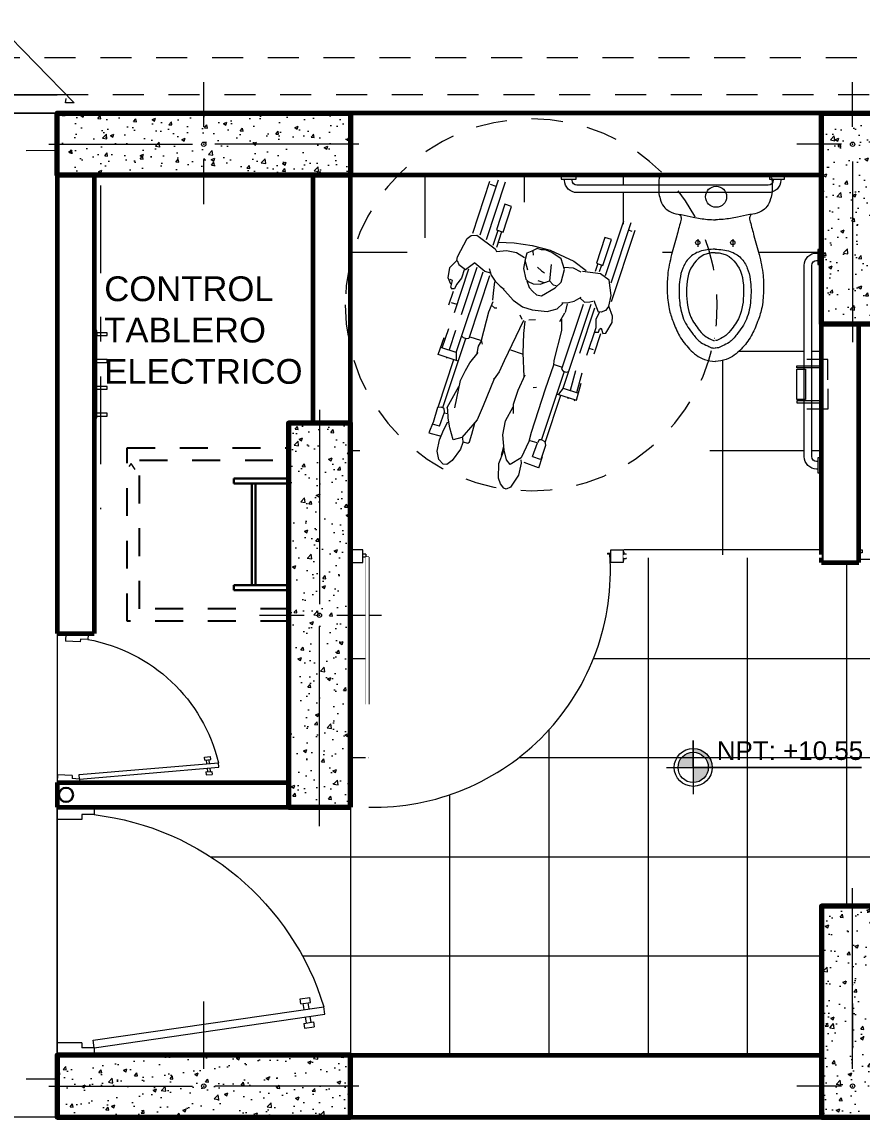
# Model space of a CAD drawing. Header units: metres. Extents: x 27 to 147, y -173 to 8.
# Drawn here: x 120.298 to 123.686, y -44.378 to -39.96 of the extents above; entities that cross this region are included whole.
import ezdxf

# ---------------------------------------------------------------- set-up
doc = ezdxf.new("R2010")
doc.units = ezdxf.units.M
doc.set_wipeout_variables(frame=1)
for name, pattern in [('DASHED2', [0.375, 0.25, -0.125]), ('Dot & Dashed', [0.670277762413025, 0.352777767181396, -0.176388883590699, 0, -0.14111111164093]), ('HIDDEN', [9.524999999999999, 6.35, -3.175]), ('HIDDEN2', [0.1875, 0.125, -0.0625]), ('RAYITAS2', [0.1875, 0.125, -0.0625])]:
    doc.linetypes.add(name, pattern=pattern)
for name, color, linetype, lineweight in [('COLUMNAS 50', 32, 'Continuous', 70), ('Cotas varias El', 253, 'Continuous', 13), ('Equipamiento SR', 23, 'Continuous', 0), ('grafo 0', 7, 'Continuous', 0), ('GRAFO 0 BLANCO', 7, 'Continuous', 0), ('grafo 2', 31, 'Continuous', 20), ('GRAFO 4', 7, 'Continuous', 30), ('I.S.-TUB SAL 2', 140, 'Continuous', 50), ('linea0016', 144, 'HIDDEN2', 9), ('Lineas Referencia', 73, 'Continuous', 13), ('Mobiliario el', 7, 'Continuous', 5), ('Proyeccciones', 1, 'DASHED2', 18), ('proyecciones', 1, 'DASHED2', 5), ('puertas', 7, 'Continuous', 5), ('Puertas El', 21, 'Continuous', 15), ('Sanitarios el', 141, 'Continuous', 15), ('Structural - Bearing_Pen_No__20', 1, 'Continuous', 0), ('Tabiques El', 7, 'Continuous', 15), ('Vanos', 140, 'Continuous', 5)]:
    doc.layers.add(name, color=color, linetype=linetype, lineweight=lineweight)
doc.styles.add('ARIAL', font='arial.ttf')
doc.styles.add('JOS', font='arial.ttf', dxfattribs={"height": 1})
pattern_1 = [(49.99999999999999, (52.73815548415334, 67.41899760011967), (0.1434520313587672, -0.01255042654495647), [0.01499999946030217, -0.1649999940633239]), (355, (52.73815548415334, 67.41899760011967), (-0.02775026572414942, 0.1504384213272495), [0.01199999956824174, -0.1319999952506591]), (100.45144446, (52.75010981992324, 67.4179517313573), (0.1157017651824895, 0.1378879932325356), [0.01274803794132739, -0.1402284173546011]), (46.1842, (52.73815548415334, 67.45899759868047), (0.2134482584544768, -0.03310385496754335), [0.02249999919045321, -0.2474999910949854]), (96.63563549, (52.75594283251337, 67.45623893737974), (0.1869323824090454, 0.1948237131451808), [0.01912206771199074, -0.2103427444318982]), (351.1841639899999, (52.73815548415334, 67.45899759868047), (0.1869323822851544, 0.1948237130442687), [0.01799999935236261, -0.1979999930759887]), (21, (52.75815548343374, 67.44899759904027), (0.1193814061283665, -0.08052377523583387), [0.01499999946030217, -0.1649999940633239]), (326.0000000000001, (52.75815548343374, 67.44899759904027), (0.04866306463342626, 0.1450300037912118), [0.01199999956824174, -0.1319999952506591]), (71.45144474, (52.76810393387584, 67.44228728448172), (0.1680444692997783, 0.06450622824034591), [0.01274803754132744, -0.1402284173546016]), (37.49999999999998, (52.73815548415334, 67.41899760011967), (0.002431970975956167, 0.06657876837076775), [0, -0.1303999953082269, 0, -0.1339999951786994, 0, -0.1324999952326692]), (7.499999999999998, (52.73815548415334, 67.41899760011967), (0.05261390559538895, 0.07888233953829678), [0, -0.07639999725113905, 0, -0.1273999954161665, 0, -0.05049999818301731]), (327.5, (52.69355548575805, 67.41899760011967), (0.106764483393111, -0.004510974184571747), [0, -0.04999999820100724, 0, -0.1559999943871426, 0, -0.20699999255217]), (317.5, (52.67355548647768, 67.41899760011967), (0.1166372296718865, 0.02002099574611099), [0, -0.0649999976613094, 0, -0.103599996272487, 0, -0.1469999947109613])]

# ---------------------------------------------------------------- blocks, each defined once
blk = doc.blocks.new('puerta 1.00')
at = {"layer": 'Puertas El'}
for p, q in [((165.7652644685919, -11.93500104530437), (165.7652644685919, -11.88500104530436)), ((165.9152644685919, -11.91500104530439), (165.8652644685918, -11.91500104530439)), ((165.8652644685918, -11.93500104530437), (165.8652644685918, -11.91500104530439)), ((165.9152644685921, -11.91500104530348), (165.9109364828346, -11.94468721277735)), ((165.915264468592, -11.91500104530439), (165.9152644685919, -11.88500104530436)), ((165.915264468592, -11.91500104530428), (166.8454310494378, -12.05061126570655)), ((165.8652644685918, -11.93500104530437), (165.7652644685919, -11.93500104530437)), ((165.9109364828345, -11.94468721277803), (166.8411030636803, -12.08029743318039)), ((166.7599792018147, -12.01288883553832), (166.762864525653, -11.99309805722248)), ((166.7599792018146, -12.01288883553832), (166.7995607584463, -12.018659483215)), ((166.762864525653, -11.99309805722248), (166.8024460822848, -11.99886870489911)), ((166.7662679361746, -12.03906997035233), (166.7698745909726, -12.01433149745753)), ((166.7995607584463, -12.018659483215), (166.8024460822848, -11.99886870489911)), ((166.7896653692884, -12.01721682129585), (166.7860587144906, -12.04195529419064)), ((166.845431049438, -12.05061126570569), (166.8411030636804, -12.08029743317956)), ((166.8454310494382, -12.05061126570487), (166.8411030636807, -12.08029743317874)), ((166.8454310494381, -12.05061126570484), (166.8411030636806, -12.08029743317865)), ((166.7484379064612, -12.09205194880178), (166.7455525826229, -12.11184272711762)), ((166.7484379064614, -12.09205194880178), (166.788019463093, -12.09782259647852)), ((166.7619399504171, -12.06875613782608), (166.7583332956191, -12.09349461072099)), ((166.7817307287331, -12.07164146166451), (166.7781240739351, -12.09637993455931)), ((166.788019463093, -12.09782259647852), (166.7851341392547, -12.11761337479436)), ((166.7455525826231, -12.11184272711773), (166.7851341392547, -12.11761337479436)), ((165.7652644685919, -12.85500104530439), (165.7652644685919, -12.83500104530441)), ((165.7652644685919, -12.88500104530442), (165.7652644685919, -12.83500104530441)), ((165.8652644685918, -12.83500104530441), (165.7652644685919, -12.83500104530441)), ((165.8652644685919, -12.85500104530439), (165.8652644685919, -12.83500104530441)), ((165.9152644685919, -12.85500104530445), (165.8652644685918, -12.85500104530445)), ((165.9152644685919, -12.88500104530442), (165.9152644685919, -12.85500104530439))]:
    blk.add_line(p, q, dxfattribs=at)
at = {"layer": 'Puertas El', "linetype": 'ByBlock'}
blk.add_arc((165.782221606095, -11.75542231743236), 1.107598204246484, 276.8989326144559, 342.9434779215549, dxfattribs=at)
blk = doc.blocks.new('DISCAPACITADO-1')
at = {"layer": 'Proyeccciones', "linetype": 'HIDDEN', "ltscale": 1.5}
for p, q in [((682410.6525736429, 9286072.477086188), (682410.7225436935, 9286072.242333064)), ((682410.7472622914, 9286072.26160757), (682410.6805516371, 9286072.485425254)), ((682410.7127923187, 9286072.466626521), (682410.6896920423, 9286072.459741298)), ((682410.7775231751, 9286072.267650338), (682410.7146019925, 9286072.478754146)), ((682410.6240454672, 9286072.379767314), (682410.650928206, 9286072.38777993)), ((682410.6552309629, 9286072.275138369), (682410.6240454672, 9286072.379767314)), ((682410.650928206, 9286072.38777993), (682410.6821137017, 9286072.283150986)), ((682410.1419561327, 9286072.328089906), (682410.214838549, 9286072.083565643)), ((682410.2362977507, 9286072.113775594), (682410.1699341268, 9286072.336428972)), ((682410.2096796968, 9286072.009369154), (682410.1232021028, 9286072.299505936)), ((682410.1346902074, 9286072.2940569), (682410.1499051906, 9286072.298591847)), ((682410.6821137017, 9286072.283150986), (682410.6552309629, 9286072.275138369)), ((682410.217143312, 9286072.258486865), (682410.2440260508, 9286072.26649948)), ((682410.2483288078, 9286072.15385792), (682410.217143312, 9286072.258486865)), ((682410.2440260508, 9286072.26649948), (682410.2752115466, 9286072.161870535)), ((682410.6611366668, 9286072.276177574), (682410.6803005497, 9286072.211881759)), ((682410.6766232258, 9286072.281476555), (682410.6947518236, 9286072.220654177)), ((682410.7607238758, 9286072.26000555), (682410.6855253028, 9286072.206600782)), ((682410.7831895659, 9286072.257452656), (682410.7607238758, 9286072.26000555)), ((682410.7992524281, 9286072.245164916), (682410.7831895659, 9286072.257452656)), ((682410.8360673622, 9286072.170360029), (682410.7992524281, 9286072.245164916)), ((682410.4631044343, 9286072.208073603), (682410.366147843, 9286072.167367645)), ((682410.4173250571, 9286072.17521866), (682410.4563318721, 9286072.199688578)), ((682410.4563318721, 9286072.199688578), (682410.4832959691, 9286072.208525522)), ((682410.5356293229, 9286072.225399787), (682410.4631044343, 9286072.208073603)), ((682410.4832959691, 9286072.208525522), (682410.4979567518, 9286072.208403239)), ((682410.4979567518, 9286072.208403239), (682410.5160334818, 9286072.213502282)), ((682410.5160334818, 9286072.213502282), (682410.537098011, 9286072.201496249)), ((682410.5330436161, 9286072.201792447), (682410.5311617575, 9286072.18608483)), ((682410.6094526884, 9286072.2340123), (682410.5356293229, 9286072.225399787)), ((682410.537098011, 9286072.201496249), (682410.55714577, 9286072.193202218)), ((682410.6392301415, 9286072.201837353), (682410.5988786584, 9286072.194475789)), ((682410.6736209418, 9286072.234292187), (682410.6094526884, 9286072.2340123)), ((682410.6796447971, 9286072.196283462), (682410.6392301415, 9286072.201837353)), ((682410.6855253028, 9286072.206600782), (682410.6796447971, 9286072.196283462)), ((682410.2752115466, 9286072.161870535), (682410.2483288078, 9286072.15385792)), ((682410.2542345116, 9286072.154897125), (682410.2623979324, 9286072.127508428)), ((682410.2697210707, 9286072.160196107), (682410.2792937533, 9286072.128079263)), ((682410.366147843, 9286072.167367645), (682410.3152787711, 9286072.130579146)), ((682410.4027661303, 9286072.13168844), (682410.4173250571, 9286072.17521866)), ((682410.5502994255, 9286072.12562961), (682410.5624775763, 9286072.163156327)), ((682410.55714577, 9286072.193202218), (682410.5629734955, 9286072.16795327)), ((682410.5629734955, 9286072.16795327), (682410.568967026, 9286072.131503755)), ((682410.5988786584, 9286072.194475789), (682410.5660340558, 9286072.175321525)), ((682410.8364917214, 9286072.154495992), (682410.8289032814, 9286072.139909858)), ((682410.8375873922, 9286072.155539894), (682410.8360673622, 9286072.170360029)), ((682410.8649007231, 9286072.126018498), (682410.8375873922, 9286072.155539894)), ((682410.2220297756, 9286072.09487926), (682410.2575696099, 9286072.118762296)), ((682410.2575696099, 9286072.118762296), (682410.3306579122, 9286072.126085145)), ((682410.3351228214, 9286072.12310266), (682410.3661786844, 9286072.139442526)), ((682410.3661786844, 9286072.139442526), (682410.4055493897, 9286072.14006906)), ((682410.4142689934, 9286072.080423199), (682410.4027661303, 9286072.13168844)), ((682410.460744531, 9286072.084932286), (682410.4563484607, 9286072.15025302)), ((682410.4948663595, 9286072.123903604), (682410.4827921358, 9286072.116150396)), ((682410.5125762626, 9286072.138673259), (682410.4948663595, 9286072.123903604)), ((682410.568967026, 9286072.131503755), (682410.5580599471, 9286072.087885508)), ((682410.7061424108, 9286072.12735908), (682410.698162367, 9286072.1008674)), ((682410.7232176372, 9286072.11534864), (682410.7017157231, 9286072.109045615)), ((682410.7649380027, 9286072.147806644), (682410.7232176372, 9286072.11534864)), ((682410.8287622456, 9286071.783727502), (682410.7308182238, 9286072.112334741)), ((682410.7563599291, 9286072.12887785), (682410.8135004601, 9286071.937168425)), ((682410.8015104599, 9286072.120226732), (682410.7656924718, 9286072.149692202)), ((682410.8414784543, 9286071.94550749), (682410.7884121684, 9286072.123547614)), ((682410.8289032814, 9286072.139909858), (682410.8015104599, 9286072.120226732)), ((682410.8063517412, 9286072.122699808), (682410.8170154466, 9286072.08476639)), ((682410.8711759605, 9286072.084567316), (682410.8649007231, 9286072.126018498)), ((682410.2122773981, 9286072.033801395), (682410.2220297756, 9286072.09487926)), ((682410.4386515713, 9286072.057470404), (682410.4142689934, 9286072.080423199)), ((682410.4469781888, 9286072.068763174), (682410.4339053667, 9286072.066220086)), ((682410.4614613109, 9286072.084280506), (682410.4469781888, 9286072.068763174)), ((682410.4992826738, 9286072.070697257), (682410.4614613109, 9286072.084280506)), ((682410.5095779647, 9286072.084763264), (682410.4839221544, 9286072.076916398)), ((682410.527207793, 9286072.070728099), (682410.4992826738, 9286072.070697257)), ((682410.5478204042, 9286072.078913601), (682410.527207793, 9286072.070728099)), ((682410.5531484531, 9286072.082114697), (682410.5429053267, 9286072.055800876)), ((682410.5580599471, 9286072.087885508), (682410.5478204042, 9286072.078913601)), ((682410.6803594508, 9286072.077126702), (682410.660619834, 9286072.056483248)), ((682410.698162367, 9286072.1008674), (682410.6803594508, 9286072.077126702)), ((682410.6862136116, 9286072.027941937), (682410.6827260397, 9286072.073784435)), ((682410.7040192458, 9286072.09690526), (682410.7799874666, 9286071.842027964)), ((682410.8170154466, 9286072.08476639), (682410.8369811609, 9286072.05795597)), ((682410.8529844927, 9286072.074137025), (682410.8630615574, 9286072.077443456)), ((682410.8583967597, 9286072.046398822), (682410.8529844927, 9286072.074137025)), ((682410.8590678866, 9286072.059308678), (682410.8711759605, 9286072.084567316)), ((682410.2202120351, 9286071.990265332), (682410.2122773981, 9286072.033801395)), ((682410.3379558547, 9286072.019977624), (682410.3182118321, 9286072.003323473)), ((682410.3596674195, 9286072.005609408), (682410.3319374179, 9286072.023407917)), ((682410.4925308904, 9286072.02334549), (682410.4386515713, 9286072.057470404)), ((682410.512648866, 9286072.027197879), (682410.4925308904, 9286072.02334549)), ((682410.5282554044, 9286072.039090978), (682410.512648866, 9286072.027197879)), ((682410.5429053267, 9286072.055800876), (682410.5282554044, 9286072.039090978)), ((682410.6521878722, 9286072.050183104), (682410.6059037967, 9286072.001953427)), ((682410.660619834, 9286072.056483248), (682410.6433861759, 9286072.04523278)), ((682410.6879640066, 9286071.999036733), (682410.6862136116, 9286072.027941937)), ((682410.8369811609, 9286072.05795597), (682410.8437291951, 9286072.040409124)), ((682410.8437291951, 9286072.040409124), (682410.8561524632, 9286072.039830701)), ((682410.8645444347, 9286071.975689527), (682410.8480076179, 9286072.0311714)), ((682410.8583967597, 9286072.046398822), (682410.8561524632, 9286072.039830701)), ((682410.2032865193, 9286071.950077381), (682410.2202120351, 9286071.990265332)), ((682410.2202120351, 9286071.990265332), (682410.2327521688, 9286071.97229661)), ((682410.2806120222, 9286072.010800257), (682410.261927551, 9286071.965969479)), ((682410.330860944, 9286071.796511207), (682410.2758179297, 9286071.981183358)), ((682410.2973732619, 9286072.005233739), (682410.285340794, 9286072.008105025)), ((682410.393490292, 9286071.653991207), (682410.291472025, 9286071.99626775)), ((682410.3182118321, 9286072.003323473), (682410.2973732619, 9286072.005233739)), ((682410.323567522, 9286071.99392714), (682410.4023877145, 9286071.729481332)), ((682410.3831498794, 9286071.999344511), (682410.3596674195, 9286072.005609408)), ((682410.4089901164, 9286071.997715954), (682410.3831498794, 9286071.999344511)), ((682410.3880957984, 9286071.994532118), (682410.3954391478, 9286071.958452338)), ((682410.4272156383, 9286071.9722352), (682410.4059251501, 9286071.994337)), ((682410.5672667163, 9286071.97613369), (682410.5281219699, 9286071.965411387)), ((682410.6059037967, 9286072.001953427), (682410.5672667163, 9286071.97613369)), ((682410.6920677725, 9286071.97875717), (682410.6799088176, 9286071.968995377)), ((682410.7032668992, 9286071.95244011), (682410.6868958945, 9286071.99366533)), ((682410.8562642977, 9286071.985270638), (682410.8331640214, 9286071.978385417)), ((682410.2043385466, 9286071.924469894), (682410.2032865193, 9286071.950077381)), ((682410.2327521688, 9286071.97229661), (682410.2499118171, 9286071.964753687)), ((682410.2499118171, 9286071.964753687), (682410.261927551, 9286071.965969479)), ((682410.2570106462, 9286071.96516885), (682410.2707525549, 9286071.93554489)), ((682410.2707525549, 9286071.93554489), (682410.2693012238, 9286071.899552718)), ((682410.3974360022, 9286071.95645989), (682410.415887483, 9286071.920883369)), ((682410.408155905, 9286071.931786109), (682410.4067512995, 9286071.885368442)), ((682410.4674593381, 9286071.960403785), (682410.4272156383, 9286071.9722352)), ((682410.5281219699, 9286071.965411387), (682410.4674593381, 9286071.960403785)), ((682410.5673928075, 9286071.925384514), (682410.5762731144, 9286071.942236142)), ((682410.6799088176, 9286071.968995377), (682410.6708125317, 9286071.968944548)), ((682410.7285277188, 9286071.836379157), (682410.7032668992, 9286071.95244011)), ((682410.2287717687, 9286071.880875697), (682410.2043385466, 9286071.924469894)), ((682410.2474388676, 9286071.900137052), (682410.2405269358, 9286071.879016774)), ((682410.2549550511, 9286071.895529043), (682410.2474388676, 9286071.900137052)), ((682410.2583775572, 9286071.88317913), (682410.2549550511, 9286071.895529043)), ((682410.2693469658, 9286071.900687097), (682410.3028829499, 9286071.788172143)), ((682410.5135586371, 9286071.92587047), (682410.5397686088, 9286071.922892094)), ((682410.5583624268, 9286071.869578656), (682410.5548704489, 9286071.919410458)), ((682410.5620069464, 9286071.92210685), (682410.6348973003, 9286071.757041961)), ((682410.2405269358, 9286071.879016774), (682410.2287717687, 9286071.880875697)), ((682410.273144545, 9286071.796441317), (682410.2484592377, 9286071.879261795)), ((682410.2741375372, 9286071.883891216), (682410.2583775572, 9286071.88317913)), ((682410.4067512995, 9286071.885368442), (682410.4350257434, 9286071.76360304)), ((682410.5584505453, 9286071.789792601), (682410.5583624268, 9286071.869578656)), ((682410.7754569649, 9286071.84857275), (682410.7322320209, 9286071.836382834)), ((682410.7799874666, 9286071.842027964), (682410.7897412183, 9286071.840115577)), ((682410.7897412183, 9286071.840115577), (682410.8017084285, 9286071.8436825)), ((682410.8017084285, 9286071.8436825), (682410.8088235673, 9286071.850622796)), ((682410.8345749305, 9286071.872181725), (682410.857777735, 9286071.79433512)), ((682410.885524114, 9286071.800645832), (682410.861784967, 9286071.880291894)), ((682410.9008822897, 9286071.773986893), (682410.8799172466, 9286071.84254231)), ((682410.2945775903, 9286071.818710977), (682410.2767790549, 9286071.813405981)), ((682410.6110656061, 9286071.8016652), (682410.5631793172, 9286071.78709737)), ((682410.7240337179, 9286071.821000015), (682410.7285277188, 9286071.836379157)), ((682410.7400921743, 9286071.81270158), (682410.7275153548, 9286071.836101856)), ((682410.744482053, 9286071.783431048), (682410.7400921743, 9286071.81270158)), ((682410.793112156, 9286071.840615412), (682410.877064636, 9286071.558950515)), ((682410.8287523169, 9286071.783724543), (682410.8921277566, 9286071.8026141)), ((682410.4350257434, 9286071.76360304), (682410.434830626, 9286071.745773688)), ((682410.5522020883, 9286071.69556917), (682410.5584505453, 9286071.789792601)), ((682410.6348973003, 9286071.757041961), (682410.65357474, 9286071.711369675)), ((682410.7730337072, 9286071.744091183), (682410.7408257991, 9286071.787508378)), ((682410.8198853605, 9286071.749845108), (682410.9008822897, 9286071.773986893)), ((682410.8285861396, 9286071.783449078), (682410.8275834422, 9286071.752676867)), ((682410.8950281517, 9286071.561996037), (682410.8374755438, 9286071.755088003)), ((682410.8671493852, 9286071.762892751), (682410.8678826218, 9286071.760432703)), ((682410.338060672, 9286071.637469964), (682410.318141284, 9286071.717754826)), ((682410.3456987326, 9286071.724592073), (682410.3652597704, 9286071.64575154)), ((682410.3833053655, 9286071.718974113), (682410.3735516138, 9286071.7208865)), ((682410.3952725757, 9286071.722541036), (682410.3833053655, 9286071.718974113)), ((682410.3921780598, 9286071.721113792), (682410.4761305398, 9286071.439448895)), ((682410.4023877145, 9286071.729481332), (682410.3952725757, 9286071.722541036)), ((682410.4326222815, 9286071.748563876), (682410.3996407553, 9286071.738290163)), ((682410.434830626, 9286071.745773688), (682410.4654730972, 9286071.647148885)), ((682410.65357474, 9286071.711369675), (682410.6726818562, 9286071.682163011)), ((682410.7891787529, 9286071.712961728), (682410.7730337072, 9286071.744091183)), ((682410.8081892416, 9286071.671371177), (682410.7891787529, 9286071.712961728)), ((682410.3384686883, 9286071.606327044), (682410.3217001624, 9286071.676027793)), ((682410.5740205796, 9286071.64024145), (682410.548476432, 9286071.702259727)), ((682410.6726818562, 9286071.682163011), (682410.7135684884, 9286071.571810167)), ((682410.6726818562, 9286071.682163011), (682410.6765471402, 9286071.681329394)), ((682410.8282268413, 9286071.561134983), (682410.8081892416, 9286071.671371177)), ((682410.3935002207, 9286071.653994167), (682410.3314503621, 9286071.635499708)), ((682410.4194685353, 9286071.630497664), (682410.3384716063, 9286071.60635588)), ((682410.393790092, 9286071.65385463), (682410.4114763024, 9286071.628652798)), ((682410.45943096, 9286071.432162803), (682410.4018783522, 9286071.625254769)), ((682410.4654730972, 9286071.647148885), (682410.5163629419, 9286071.470632197)), ((682410.500817814, 9286071.65320257), (682410.5139227998, 9286071.65171338)), ((682410.5911123918, 9286071.58245073), (682410.5740205796, 9286071.64024145)), ((682410.8585141433, 9286071.561812859), (682410.8146595964, 9286071.647749348)), ((682410.3462212089, 9286071.604579017), (682410.3452893533, 9286071.60833485)), ((682410.3725165329, 9286071.616503242), (682410.3737786575, 9286071.611416265)), ((682410.5909542205, 9286071.545179432), (682410.5911123918, 9286071.58245073)), ((682410.6216197605, 9286071.515239505), (682410.5927846088, 9286071.571738144)), ((682410.7135684884, 9286071.571810167), (682410.7365536236, 9286071.515709065)), ((682410.8536210954, 9286071.51875362), (682410.8560081848, 9286071.552419877)), ((682410.8560081848, 9286071.552419877), (682410.8585141433, 9286071.561812859)), ((682410.8565481305, 9286071.53588019), (682410.8686363462, 9286071.538103003)), ((682410.8690618287, 9286071.541847285), (682410.8711936467, 9286071.55657939)), ((682410.8872154284, 9286071.48451108), (682410.8690618287, 9286071.541847285)), ((682410.8711936467, 9286071.55657939), (682410.882357526, 9286071.562176751)), ((682410.882357526, 9286071.562176751), (682410.8975394028, 9286071.559603572)), ((682410.8975394028, 9286071.559603572), (682410.9135770914, 9286071.498383252)), ((682410.6302862316, 9286071.458667347), (682410.6216197605, 9286071.515239505)), ((682410.7365536236, 9286071.515709065), (682410.7524727103, 9286071.494675376)), ((682410.7553689947, 9286071.456289161), (682410.7454939982, 9286071.501721218)), ((682410.7524727103, 9286071.494675376), (682410.795547273, 9286071.442667533)), ((682410.8455016819, 9286071.479526691), (682410.8536210954, 9286071.51875362)), ((682410.8689239882, 9286071.472156998), (682410.8541287612, 9286071.503656186)), ((682410.8872154284, 9286071.48451108), (682410.9161495735, 9286071.492564473)), ((682410.913773368, 9286071.50010833), (682410.9290261739, 9286071.456695763)), ((682410.5163629419, 9286071.470632197), (682410.5253334111, 9286071.433909789)), ((682410.6232056178, 9286071.395781903), (682410.6302862316, 9286071.458667347)), ((682410.7648608045, 9286071.426031392), (682410.7553689947, 9286071.456289161)), ((682410.8307945735, 9286071.431239827), (682410.8455016819, 9286071.479526691)), ((682410.8856647274, 9286071.429581955), (682410.8689239882, 9286071.472156998)), ((682410.9290261739, 9286071.456695763), (682410.8795327414, 9286071.44517682)), ((682410.455674362, 9286071.42229619), (682410.4596174732, 9286071.434930615)), ((682410.473840053, 9286071.364251727), (682410.455674362, 9286071.42229619)), ((682410.4596174732, 9286071.434930615), (682410.4745861249, 9286071.443120409)), ((682410.4756409794, 9286071.443153061), (682410.4832003524, 9286071.442557171)), ((682410.4832003524, 9286071.442557171), (682410.4906521107, 9286071.429611534)), ((682410.5091858014, 9286071.37400003), (682410.4906521107, 9286071.429611534)), ((682410.4918468161, 9286071.42993878), (682410.5203273383, 9286071.437617384)), ((682410.5253334111, 9286071.433909789), (682410.5536076827, 9286071.367187344)), ((682410.6335858405, 9286071.375993196), (682410.6249026916, 9286071.411462521)), ((682410.7704459284, 9286071.419788305), (682410.7648608045, 9286071.426031392)), ((682410.791745613, 9286071.424745524), (682410.7704459284, 9286071.419788305)), ((682410.7936588518, 9286071.441235747), (682410.7913725263, 9286071.421529887)), ((682410.7913725263, 9286071.421529887), (682410.8001170366, 9286071.394903246)), ((682410.795547273, 9286071.442667533), (682410.8307945735, 9286071.431239827)), ((682410.8932340358, 9286071.383406408), (682410.8856647274, 9286071.429581955)), ((682410.4814418013, 9286071.329169137), (682410.4683831509, 9286071.375460437)), ((682410.5091858014, 9286071.37400003), (682410.4777377442, 9286071.364869047)), ((682410.5545071942, 9286071.359188521), (682410.5530180058, 9286071.346083537)), ((682410.5536076827, 9286071.367187344), (682410.5969693015, 9286071.339258194)), ((682410.5969693015, 9286071.339258194), (682410.6123542868, 9286071.357257757)), ((682410.6123542868, 9286071.357257757), (682410.6232056178, 9286071.395781903)), ((682410.643089101, 9286071.341733402), (682410.6249588411, 9286071.393244226)), ((682410.8001170366, 9286071.394903246), (682410.8321986011, 9286071.348039605)), ((682410.8858129998, 9286071.350900698), (682410.8932340358, 9286071.383406408)), ((682410.4825178455, 9286071.329311956), (682410.5408931043, 9286071.349292278)), ((682410.5530180058, 9286071.346083537), (682410.5625841685, 9286071.29791554)), ((682410.6427854552, 9286071.283243679), (682410.643089101, 9286071.341733402)), ((682410.8321986011, 9286071.348039605), (682410.8529683973, 9286071.331746435)), ((682410.8529683973, 9286071.331746435), (682410.8680658315, 9286071.3322541)), ((682410.8680658315, 9286071.3322541), (682410.8858129998, 9286071.350900698)), ((682410.5625841685, 9286071.29791554), (682410.5940012655, 9286071.24811458)), ((682410.6337886413, 9286071.260464003), (682410.6427854552, 9286071.283243679)), ((682410.5940012655, 9286071.24811458), (682410.6100597219, 9286071.239816144)), ((682410.6100597219, 9286071.239816144), (682410.6207411891, 9286071.242578078)), ((682410.6207411891, 9286071.242578078), (682410.6337886413, 9286071.260464003))]:
    blk.add_line(p, q, dxfattribs=at)
at = {"layer": 'Proyeccciones', "linetype": 'HIDDEN', "ltscale": 0.02}
blk.add_circle((682410.5322877985, 9286071.98558884), 0.749999999998464, dxfattribs=at)
blk = doc.blocks.new('A$C2B14624A')
at = {"layer": 'puertas'}
for p, q in [((1.037497044282446, 0.02839243754737808), (1.037497044282446, 0.6222369928657336)), ((1.049497042524109, 0.0163924355804248), (1.049497042524109, 0.6222369928657336)), ((0.07427460207586023, 0.01338819485399156), (0.06150252439309156, 0.01339243322586015)), ((0.06483860731813706, 0.02616340524698657), (0.06150676276493527, 0.02616451090861815)), ((0.06483860731813706, 0.02616340524698657), (0.06483547460786099, 0.01672317211739838)), ((0.06483547460786099, 0.01672317211739838), (0.07427570773748471, 0.01672003940716138)), ((0.07427460207586023, 0.01338819485399156), (0.07427570773748471, 0.01672003940716138)), ((1.037502524184475, 0.02839243754737808), (1.061502524393092, 0.02839243754737808)), ((1.049502522426138, 0.0163924355804248), (1.061502524393092, 0.0163924355804248)), ((1.049502522426138, 0.0163924355804248), (1.061502524393092, 0.0163924355804248)), ((1.049502522426138, 0.0163924355804248), (1.061502524393092, 0.0163924355804248))]:
    blk.add_line(p, q, dxfattribs=at)
blk.add_arc((1.017287186098173, 0.0835341805586971), 0.9542777135085371, 88.78648947604668, 183.9487053619348, dxfattribs=at)
at = {"layer": 'Tabiques El'}
for p, q in [((2.523625681760677e-06, 0.0310007186165695), (2.523625681760677e-06, 0.03400071724566267)), ((0.008502525950262907, 0.03400071724566267), (2.523625681760677e-06, 0.03400071724566267)), ((2.523625681760677e-06, 0.01900071664961622), (2.523625681760677e-06, 0.01600071802052305)), ((0.008502525950262907, 0.01600071802052305), (2.523625681760677e-06, 0.01600071802052305)), ((0.008502525950262907, 0.04250071584495352), (0.01150252457935608, 0.04250071584495352)), ((0.008502525950262907, 0.04250071584495352), (0.008502525950262907, 0.03400071724566267)), ((0.008502525950262907, 0.007500715695941906), (0.008502525950262907, 0.01600071802052305)), ((0.008502526881585482, 0.007500715695941906), (0.01150252551067865, 0.007500715695941906))]:
    blk.add_line(p, q, dxfattribs=at)
blk.add_lwpolyline([(0.01150252457935608, 7.098099832347771e-07), (0.01150252457935608, 0.05000071055504129), (0.06150252439309156, 0.05000071055504129), (0.06150252439309156, 7.098099832347771e-07)], close=True, dxfattribs=at)
blk.add_wipeout([(1.0494970425240888, 0.028392433822070018), (1.0374970424196777, 0.028392433822070018), (1.0374970424197374, 1.0375514282882214), (1.0494970425241095, 1.0375514282882214)]).dxf.layer = 'puertas'
blk = doc.blocks.new('INODFLUX-P')
at = {"layer": 'Sanitarios el'}
for p, q in [((0.02298851984960493, 0.228751668476562), (0.06716616553603671, 0.228751668476562)), ((0, -0.212073186977122), (0, 0.2125880162640356)), ((0, 0.1437574146435736), (0, -0.09814882820137427)), ((0.2582214501271665, 0.07063124141781424), (0.2890970334810845, 0.07063124141781424)), ((0.2582214501271665, -0.07100656277985712), (0.2890970334810845, -0.07100656277985712)), ((0.02298851984960493, -0.2282368391894209), (0.02298851984960493, -0.2282368391894209)), ((0.02298851984960493, -0.2282368391896483), (0.06716616553603671, -0.2282368391896483))]:
    blk.add_line(p, q, dxfattribs=at)
for centre, radius in [((0.08672406501500518, 0.003291344774098093), 0.04251478957414357), ((0.2717421304187155, 0.07063124141781424), 0.008716058444406372), ((0.2717421304187155, -0.07100656277985712), 0.008716058444406372)]:
    blk.add_circle(centre, radius, dxfattribs=at)
for points in [[(0, 0.2125880162640356), (0.004389176065160427, 0.2212744030195068), (0.01353749705958762, 0.2274312783466854), (0.02298851984960493, 0.228751668476562)], [(0.06716616553603671, 0.228751668476562), (0.09553605067776516, 0.223002778864739), (0.1263780004992441, 0.2080556658730899), (0.144540108358342, 0.1864324230092649), (0.1570181491260882, 0.150789307415053), (0.1587670928456646, 0.1386164972810917)], [(0.1874396797866211, 0.1408863814377952), (0.2442299003705557, 0.1560708679354689), (0.3196026479745342, 0.1767594526173894), (0.403888281842228, 0.1925225370370213), (0.4674556593417947, 0.1942360770382407), (0.5389101003420365, 0.1866030352176863), (0.5904198562348029, 0.170825114953132), (0.6480509151479055, 0.1444692378028235), (0.7010237297290587, 0.104575652855729), (0.7429311119303748, 0.04446081231903054), (0.7505659239359375, -0.0003360191229689891)], [(0.1579297115160898, 0.1449524592379845), (0.1673940940781904, 0.1388983783200643), (0.1874396797866211, 0.1408863814377952)], [(0.2976904011811712, -0.001055037938940073), (0.3073095916370221, 0.06032878689951809), (0.3336782815640618, 0.1031005256132999), (0.3743244062752638, 0.1291300141925972), (0.4199651106500824, 0.1406352113387043), (0.5047047972111613, 0.1424971097809617), (0.5801616286516946, 0.1254581427625822), (0.6419464288956078, 0.0869665450887992), (0.674234620641073, 0.0556035705345862), (0.6881925368652446, 0.02863942377338435), (0.69656728659902, 0.007557689221940112), (0.69656728659902, -0.001055037938940129)], [(0.1874396797866211, -0.1403715521508815), (0.2442299003705557, -0.1555560386485553), (0.3196026479745342, -0.1762446233304758), (0.403888281842228, -0.1920077077501077), (0.4674556593417947, -0.1937212477513272), (0.5389101003420365, -0.1860882059307728), (0.5904198562348029, -0.1703102856662185), (0.6480509151479055, -0.14395440851591), (0.7010237297290587, -0.1040608235688155), (0.7429311119303748, -0.04394598303211705), (0.7505659239359375, 0.0008508484098824765)], [(0.2976904011811712, -0.001055037938940073), (0.3073095916370221, -0.06243886277739824), (0.3336782815640618, -0.1052106014911801), (0.3743244062752638, -0.1312400900704774), (0.4199651106500824, -0.1427452872165845), (0.5047047972111613, -0.1446071856588419), (0.5801616286516946, -0.1275682186404624), (0.6419464288956078, -0.08907662096667945), (0.674234620641073, -0.05771364641246646), (0.6881925368652446, -0.03074949965126461), (0.69656728659902, -0.009667765099820369), (0.69656728659902, -0.001055037938940129)], [(0.06716616553603671, -0.2282368391896483), (0.09553605067776516, -0.2224879495778254), (0.1263780004992441, -0.2075408365861762), (0.144540108358342, -0.1859175937223512), (0.1570181491260882, -0.1502744781281393), (0.1587670928456646, -0.138101667994178)], [(0.1579297115160898, -0.1444376299510708), (0.1673940940781904, -0.1383835490331506), (0.1874396797866211, -0.1403715521508815)], [(0, -0.212073186977122), (0.004389176065160427, -0.2207595737325931), (0.01353749705958762, -0.2269164490597717), (0.02298851984960493, -0.2282368391896483)]]:
    blk.add_spline(points, degree=3, dxfattribs=at)
for points, knots in [([(0.1587670928456646, 0.1386164972810917), (0.1622623794328319, 0.1223098662332091), (0.1698102810942146, 0.08709648829939448), (0.1777124867303428, 0.0409356008309629), (0.1792398691297876, 0.0109438788057474), (0.1796385704642489, 0.0002574146434567992)], [0, 0, 0, 0, 0.05004784659209932, 0.1080758945027665, 0.1401372125998393, 0.1401372125998393, 0.1401372125998393, 0.1401372125998393]), ([(0.3130609257930246, -0.001055037938940073), (0.3105552275810624, 0.04707192089075812), (0.3383995741451145, 0.0711201967291259), (0.3910205538929858, 0.1086271607961322), (0.4314582107119804, 0.1145223459929098), (0.5072301631316805, 0.1137834954078158), (0.5432356188623544, 0.1094284508698279), (0.5900777037229545, 0.08801159561006947), (0.608087720995627, 0.075428646805804), (0.6383087188348782, 0.05174028444584158), (0.6458099428518835, 0.04467881531390097), (0.6553822864198082, 0.02849625831449024), (0.6616498749208404, 0.01583338431318274), (0.6659767718347211, 0.006226769603827509), (0.6666315247207422, 0.004509966647120112), (0.6666920242935248, 0.004305012083605564)], [0, 0, 0, 0, 0.1299393476545546, 0.1299393476545546, 0.2598786953091091, 0.2598786953091091, 0.3747539514784453, 0.3747539514784453, 0.4457919576556402, 0.4457919576556402, 0.4942706616464827, 0.4942706616464827, 0.5266071767060029, 0.5266071767060029, 0.5352140199701049, 0.5352140199701049, 0.5352140199701049, 0.5352140199701049]), ([(0.1587670928456646, -0.138101667994178), (0.1622623794328319, -0.1217950369462955), (0.1698102810942146, -0.08658165901248088), (0.1777124867303428, -0.0404207715438219), (0.1792398691297876, -0.01042904951883378), (0.1796385704642489, 0.0002574146434567992)], [0, 0, 0, 0, 0.05004784659209932, 0.1080758945027665, 0.1401372125998393, 0.1401372125998393, 0.1401372125998393, 0.1401372125998393]), ([(0.3130609257930246, -0.001055037938940073), (0.3105552275810624, -0.04918199676863827), (0.3383995741451145, -0.07323027260700604), (0.3910205538929858, -0.1107372366740123), (0.4314582107119804, -0.11663242187079), (0.5072301631316805, -0.115893571285696), (0.5432356188623544, -0.1115385267477081), (0.5900777037229545, -0.0901216714879497), (0.608087720995627, -0.07753872268368422), (0.6383087188348782, -0.05385036032372181), (0.6458099428518835, -0.0467888911917812), (0.6553822864198082, -0.03060633419237047), (0.6616498749208404, -0.01794346019106297), (0.6659767718347211, -0.008336845481707766), (0.6666315247207422, -0.006620042525000369), (0.6666920242935248, -0.006415087961485821)], [0, 0, 0, 0, 0.1299393476545546, 0.1299393476545546, 0.2598786953091091, 0.2598786953091091, 0.3747539514784453, 0.3747539514784453, 0.4457919576556402, 0.4457919576556402, 0.4942706616464827, 0.4942706616464827, 0.5266071767060029, 0.5266071767060029, 0.5352140199701049, 0.5352140199701049, 0.5352140199701049, 0.5352140199701049])]:
    blk.add_open_spline(points, degree=3, knots=knots, dxfattribs=at)
for points in [[(0.6666920242942069, 0.004305012081104453), (0.6667092272889477, 0.004105002492352017), (0.6667390905911361, 0.002960136800211788), (0.6666100590352926, 0.0005463729074931534)], [(0.6566888683576053, -0.004556340331063891), (0.6566744216706866, -0.004182605389459693), (0.65665293067741, -0.003725531032714113), (0.6566243165138985, -0.003190252400699589)], [(0.6666920242942069, -0.006415087958984711), (0.6667092272889477, -0.006215078370232274), (0.6667390905911361, -0.005070212678092045), (0.6666100590352926, -0.002656448785373411)]]:
    blk.add_open_spline(points, degree=3, dxfattribs=at)
blk.add_point((0, 0), dxfattribs=at)
blk = doc.blocks.new('H-6')
for points in [[(-0.02510501394681341, 0.0935662206680945), (-0.02510501394681341, 0.08456622066819364), (-0.1251050139467225, 0.08456622066807995), (-0.1251050139467225, 0.0935662206680945)], [(-0.09010501394686798, -0.04243377933187276), (-0.1251050139467225, -0.04243377933187276), (-0.1251050139467225, 0.0795662206680845), (-0.09010501394686798, 0.07956622066797081)], [(-0.02510501394681341, -0.05643377933199645), (-0.02510501394681341, -0.0474337793319819), (-0.1251050139467225, -0.04743377933186821), (-0.1251050139467225, -0.05643377933188276)]]:
    blk.add_lwpolyline(points, close=True)
at = {"linetype": 'HIDDEN', "ltscale": 0.1}
for points in [[(0, 0.03713244133621174), (2.26710881179315e-05, 0.1187638242251978), (-0.08437678826658157, 0.1188397611118717)], [(0, 0), (2.26710881179315e-05, -0.08163138288898608), (-0.08437678826658157, -0.08170731977565993)]]:
    blk.add_lwpolyline(points, dxfattribs=at)
blk = doc.blocks.new('A$C177A501D')
at = {"layer": 'GRAFO 0 BLANCO'}
for p, q in [((0.8350044212024841, 0.09998767538237896), (0.06349928450509879, 0.09998767538237896)), ((0.01349928450508742, 0.04998767538236759), (0.01349928450508742, 0.04499512254770277)), ((0.04349928450506013, 0.04998767538236759), (0.04349928450506013, 0.04499512254770277)), ((0.8350044212024841, 0.06998767538240624), (0.06349928450509879, 0.06998767538240624)), ((0.8550059886159715, 0.0449951225478733), (0.8550044202181084, 0.04999395044452992)), ((0.8850059900925373, 0.0449951225478733), (0.8850044187414596, 0.05000336303768815))]:
    blk.add_line(p, q, dxfattribs=at)
for points in [[(0.06001069712783647, 0.04499512254770277), (0.06001069712783647, 0.02999512254765957), (1.06971277205048e-05, 0.02999512254765957), (1.06971277205048e-05, 0.04499512254770277)], [(0.9000106971277262, 0.0449951225478733), (0.9000106971277262, 0.0299951225478301), (0.8400106971276102, 0.0299951225478301), (0.8400106971276102, 0.0449951225478733)]]:
    blk.add_lwpolyline(points, close=True, dxfattribs=at)
for centre, radius, start, end in [((0.06349928450509879, 0.04998767538236759), 0.05000000000001137, 90, 180), ((0.8350044212024841, 0.04998767538237292), 0.0500000000000009, 0.01797672909531788, 90), ((0.06349928450512721, 0.04998767538232496), 0.02000000000008129, 90.0000000000814, 179.9999999998779), ((0.8350044212025125, 0.04998767538239957), 0.02000000000000605, 0.01797672910753121, 90.0000000000814)]:
    blk.add_arc(centre, radius, start, end, dxfattribs=at)
blk = doc.blocks.new('A$C07B70438')
at = {"layer": 'Equipamiento SR', "linetype": 'Continuous', "lineweight": 0}
for p, q in [((0.01061916712160382, 0.3516582231376049), (-4.937581479680375e-06, 0.3516582231376049)), ((-4.937581479680375e-06, 0.3516582231376049), (-4.937581479680375e-06, 3.574726576971443e-07)), ((0.01061916712160382, 3.574726576971443e-07), (0.01061916712160382, 0.3516582231376049)), ((0.01061916712160382, 0.3431589393754564), (0.01061916712160382, 0.3319464212075616)), ((0.05246485460452277, 0.3431589393754564), (0.01061916712160382, 0.3431589393754564)), ((0.01061916712160382, 0.3319464212075616), (0.05246485460452277, 0.3319464212075616)), ((0.05246485460452277, 0.3319464212075616), (0.05246485460452277, 0.3431589393754564)), ((0.05246485460452277, 0.2347930714055053), (0.01061916712160382, 0.2347930714055053)), ((0.01061916712160382, 0.2235805532376105), (0.05246485460452277, 0.2235805532376105)), ((0.05246485460452277, 0.2235805532376105), (0.05246485460452277, 0.2347930714055053)), ((0.05246485460452277, 0.1264272034364637), (0.01061916712160382, 0.1264272034364637)), ((0.01061916712160382, 0.1152146852685689), (0.05246485460452277, 0.1152146852685689)), ((0.05246485460452277, 0.1152146852685689), (0.05246485460452277, 0.1264272034364637)), ((-4.937581479680375e-06, 3.574726576971443e-07), (0.01061916712160382, 3.574726576971443e-07)), ((0.05246485460452277, 0.01806133546651267), (0.01061916712160382, 0.01806133546651267)), ((0.01061916712160382, 0.006848817299527354), (0.05246485460452277, 0.006848817299527354)), ((0.05246485460452277, 0.006848817299527354), (0.05246485460452277, 0.01806133546651267))]:
    blk.add_line(p, q, dxfattribs=at)

msp = doc.modelspace()

# ---------------------------------------------------------------- hatches: boundary and pattern name
at = {"layer": 'GRAFO 0 BLANCO', "true_color": 0x939598}
h = msp.add_hatch(color=252, dxfattribs=at)
edge = h.paths.add_edge_path()
edge.add_line((123.0658624359039, -42.96723826825454), (123.004895310939, -42.96723826729218))
edge.add_line((123.004895310939, -42.96723826729215), (123.004895310939, -43.02820539213668))
edge.add_arc((123.0048953114806, -42.96723826729215), 0.06096712484460114, 269.9999994913017, 359.9999990956475)
edge = h.paths.add_edge_path()
edge.add_arc((123.0048953113601, -42.96723826825454), 0.06096712580690195, 90.00000039565423, 180)
edge.add_line((122.9439281859744, -42.96723826825454), (123.0048953109393, -42.96723826729218))
edge.add_line((123.004895310939, -42.96723826729215), (123.004895310939, -42.90627114244763))
edge = h.paths.add_edge_path()
edge.add_line((123.004895310939, -42.89071452022912), (123.004895310939, -42.9062711424476))
edge.add_arc((123.0048953105182, -42.96723826825454), 0.06096712580690195, 0, 89.99999960434582, ccw=False)
edge.add_line((123.0658624359039, -42.96723826825454), (123.0814190590848, -42.96723826729218))
edge.add_arc((123.0048953114806, -42.96723826729215), 0.07652374760438317, 0, 90.00000040528428)
at = {"layer": 'Vanos'}
h = msp.add_hatch(dxfattribs=at)
h.set_pattern_fill('AR-CONC', color=256, scale=0.0199999992804029)
h.set_pattern_definition(pattern_1)
h.paths.add_polyline_path([(120.4395874322474, -40.32878229481918), (121.622746329461, -40.32878194580953), (121.6227463474896, -40.57878210788972), (120.439587450276, -40.57878245689915)])
h = msp.add_hatch(dxfattribs=at)
h.set_pattern_fill('AR-CONC', color=256, scale=0.0199999992804029)
h.set_pattern_definition(pattern_1)
h.paths.add_polyline_path([(123.7727462600919, -41.17895398845183), (123.7727462600919, -40.57878232481097), (124.122918451317, -40.57878235384556), (124.1229174043209, -40.32878230992475), (123.5227462690266, -40.32878193186522), (123.5227462690869, -41.17895398875378)])
h = msp.add_hatch(dxfattribs=at)
h.set_pattern_fill('AR-CONC', color=256, scale=0.0199999992804029)
h.set_pattern_definition(pattern_1)
h.paths.add_polyline_path([(121.3727463474801, -43.12774497741621), (121.6227463384459, -43.12774532644115), (121.6227463385243, -41.57878330312719), (121.3727463475587, -41.57878295410247)])
h = msp.add_hatch(dxfattribs=at)
h.set_pattern_fill('AR-CONC', color=256, scale=0.0199999992804029)
h.set_pattern_definition(pattern_1)
h.paths.add_polyline_path([(123.7727462600949, -43.52757411757921), (123.7727462600949, -44.12774578122008), (124.1229184513142, -44.12774575218548), (124.122917404318, -44.37774579610628), (123.5227462690296, -44.37774617416581), (123.5227462690898, -43.52757411727726)])
h = msp.add_hatch(dxfattribs=at)
h.set_pattern_fill('AR-CONC', color=256, scale=0.0199999992804029)
h.set_pattern_definition(pattern_1)
h.paths.add_polyline_path([(120.4395874322474, -44.37774581121185), (121.622746329461, -44.3777461602215), (121.6227463474896, -44.12774599814131), (120.439587450276, -44.12774564913189)])

# ---------------------------------------------------------------- linework, layer by layer
at = {"layer": 'COLUMNAS 50', "color": 1, "linetype": 'Continuous', "lineweight": 5}
for p, q in [((121.0311668988828, -40.38378212216006), (121.0311668988828, -40.20378212863636)), ((120.4061669251602, -40.45378206951085), (120.9861668754397, -40.45378206951085)), ((121.6561668726053, -40.45378206951085), (121.0761669223259, -40.45378206951085)), ((121.0311668988828, -40.69536639691164), (121.0311668988828, -40.51536640338794)), ((121.4977463430023, -41.52552379846001), (121.4977463430023, -42.30826429133481)), ((121.2561620156015, -42.35326431477787), (121.4361620091252, -42.35326431477787)), ((121.5677462903531, -42.35326431477787), (121.7477462838768, -42.35326431477787)), ((121.4977463430023, -43.20424429671826), (121.4977463430023, -42.39826433822094)), ((121.0313281610074, -44.09094527031434), (121.0313281610074, -43.91094527679065)), ((121.0312087451247, -44.18274558655254), (121.0312087451247, -44.00274559302885)), ((120.4062087714021, -44.25274553390333), (120.9862087216816, -44.25274553390333)), ((121.6562087188472, -44.25274553390333), (121.0762087685679, -44.25274553390333))]:
    msp.add_line(p, q, dxfattribs=at)
at = {"layer": 'COLUMNAS 50', "linetype": 'Continuous'}
for points in [[(121.622746329461, -40.32878194580955), (121.6227463474896, -40.57878210788974), (120.439587450276, -40.57878245689916), (120.4395874322474, -40.3287822948192)], [(123.5227462690266, -40.32878233895936), (124.122917927819, -40.32878233746359), (124.122917927819, -40.57878232630675), (123.7730200835906, -40.57878232780253), (123.7727462599494, -41.17895398404005), (123.5227462690869, -41.17895398404005)], [(121.6227463384459, -43.12774532644116), (121.6227463385243, -41.5787833031272), (121.3727463475587, -41.57878295410248), (121.3727463474801, -43.12774497741622)], [(123.5227462690296, -44.37774576707164), (124.1229179278161, -44.3777457670717), (124.1229179278161, -44.12774578122011), (123.7727462600949, -44.12774578122009), (123.7727462600949, -43.52757411757922), (123.5227462690898, -43.52756142147037)], [(121.622746329461, -44.37774616022152), (121.6227463474904, -44.12774046507368), (120.4395874502768, -44.12774046507368), (120.4395874502768, -44.37774581121187)]]:
    msp.add_lwpolyline(points, close=True, dxfattribs=at)
at = {"layer": 'COLUMNAS 50', "color": 1, "linetype": 'Continuous', "lineweight": 5}
for centre in [(121.0311668988828, -40.45378206951085), (121.4977463430023, -42.35326431477787), (121.0312087451247, -44.25274553390333)]:
    msp.add_circle(centre, 0.008713838081221656, dxfattribs=at)
for p in [(121.0311668988828, -40.45378206951085), (121.4977463430023, -42.35326431477787), (121.0312087451247, -44.25274553390333)]:
    msp.add_point(p, dxfattribs=at)
at = {"layer": 'Cotas varias El', "linetype": 'Dot & Dashed'}
msp.add_line((120.6146595310254, -40.62063866811751), (120.6146595310254, -41.92558205686053), dxfattribs=at)
at = {"layer": 'Cotas varias El'}
for points in [[(117.4895866560139, -40.25378283010834), (120.4395874224134, -40.25378231778781)], [(117.489586656014, -40.25378307714898), (120.4395874224134, -40.25378256482846)]]:
    msp.add_lwpolyline(points, dxfattribs=at)
at = {"layer": 'grafo 0', "color": 7, "lineweight": 5, "true_color": 0xffffff}
msp.add_lwpolyline([(120.4395874502791, -44.37774581120311), (117.1395457604829, -44.37774581120311), (117.1395457604829, -40.32878151524061), (120.4395874502791, -40.32878151524061)], close=True, dxfattribs=at)
at = {"layer": 'grafo 0', "linetype": 'RAYITAS2', "lineweight": 5}
msp.add_lwpolyline([(120.4395874502768, -44.37774581121187), (117.4895840368269, -44.3777461612529), (117.2633472699379, -44.37720064037358), (117.2383510461529, -40.3282909401353), (120.4395874322474, -40.32883743287672), (120.4395874764941, -40.47883538480679), (117.389537544059, -40.50383482599328), (117.3895411741198, -44.22274860629219), (120.4395595468185, -44.22274860629216), (120.4395874502768, -44.37774581121187)], dxfattribs=at)
at = {"layer": 'GRAFO 0 BLANCO'}
for p, q in [((123.3077956870016, -40.61877449325083), (122.5362905780629, -40.61877449325083)), ((123.3077956870016, -40.6487744921714), (122.5362905780629, -40.6487744921714))]:
    msp.add_line(p, q, dxfattribs=at)
at = {"layer": 'GRAFO 0 BLANCO', "color": 252, "true_color": 0x939598}
for p, q in [((123.004895310939, -42.96723826729217), (123.004895310939, -42.85919408109234)), ((123.004895310939, -42.85919408109234), (123.004895310939, -43.07528245541677)), ((122.896851123416, -42.96723826729217), (123.6831623848086, -42.96723826729217)), ((123.6831623848086, -42.96723826729217), (123.004895310939, -42.96723826729217))]:
    msp.add_line(p, q, dxfattribs=at)
for radius in [0.0765237481663518, 0.06096712498908721]:
    msp.add_circle((123.004895310939, -42.96723826729217), radius, dxfattribs=at)
at = {"layer": 'GRAFO 4', "linetype": 'Continuous', "lineweight": 60}
for p, q in [((123.5227462690266, -40.32878233895936), (121.6227463294614, -40.32878233895936)), ((123.5227462172964, -40.5787823299644), (121.6227462777308, -40.57878193681458)), ((120.4396014664167, -43.02774578836367), (120.4396015411359, -43.12774578476566))]:
    msp.add_line(p, q, dxfattribs=at)
at = {"layer": 'GRAFO 4', "color": 251, "linetype": 'Continuous', "lineweight": 5, "true_color": 0x636466}
for p, q in [((121.9227463266121, -40.57878232996451), (121.9227463266121, -40.83136618226818)), ((122.3227463122201, -40.57878232996448), (122.3227463122201, -40.6874039384842)), ((122.7227462978282, -40.57878232996445), (122.7227462978283, -40.61877449325085)), ((122.7227462978283, -40.6487744921714), (122.7227462978282, -40.77624694331568)), ((121.8520697141914, -40.89019470621061), (121.6227184436629, -40.89019470621061)), ((122.9198987861769, -40.89019470621061), (122.8805569070081, -40.89019470621061)), ((123.507774051904, -40.89019470621061), (123.2686608397198, -40.89019470621061)), ((123.452781501048, -41.29019469181862), (123.1880712399789, -41.29019469181865)), ((123.452781501048, -41.69019467742677), (123.0719724963099, -41.69019467742677)), ((123.6227462755301, -42.14019466198084), (123.62274627553, -43.52756649991444)), ((124.3730247447789, -42.12886597529971), (123.6727462624726, -42.12886597614548))]:
    msp.add_line(p, q, dxfattribs=at)
at = {"layer": 'GRAFO 4', "linetype": 'Continuous'}
msp.add_line((123.3728019605879, -40.57878194185517), (122.4728019929698, -40.57878194185517), dxfattribs=at)
at = {"layer": 'GRAFO 4', "linetype": 'Continuous', "lineweight": 60, "flags": 128}
for points in [[(120.4395875059926, -40.57878245689916), (120.4395936646733, -42.42741494910332)], [(120.5895875005934, -40.57878163536377), (120.5895903731327, -42.42741412758595)], [(121.4727184490599, -41.57878309367342), (121.4727184490599, -40.57878241338189)], [(121.6227170475628, -41.5787833030863), (121.6227184436629, -40.57878241338189)], [(123.522746269087, -42.14019466198084), (123.5227462690869, -41.17718210991708)], [(123.6727462624863, -42.14019466198084), (123.6727462613254, -41.17895398857263)], [(123.522746269087, -42.14019466198084), (123.67274626369, -42.14019466198084)], [(120.4395936646733, -42.42741494910332), (120.5895903731327, -42.42741412758595)], [(120.4396014664167, -43.02774578836367), (121.3727882674724, -43.027745788351)], [(120.4396014664167, -43.12774578476571), (121.3727882674681, -43.127745087496)], [(121.6227463474896, -44.12774599814133), (123.5227462690472, -44.12774599827599)], [(121.622746329461, -44.37774616022152), (123.5227462510187, -44.37774616035618)]]:
    msp.add_lwpolyline(points, dxfattribs=at)
at = {"layer": 'GRAFO 4', "linetype": 'Continuous', "flags": 128}
for points in [[(120.4395525210797, -41.72878939251654), (120.4395516995109, -41.57878329272088)], [(120.4395595464295, -43.12774567468594), (121.6227184436629, -43.12774567468594)]]:
    msp.add_lwpolyline(points, dxfattribs=at)
at = {"layer": 'GRAFO 4', "color": 251, "linetype": 'Continuous', "lineweight": 5, "true_color": 0x636466, "flags": 128}
for points in [[(121.6227463476029, -42.52774605570907), (121.6967518164166, -42.52774605571433)], [(122.6031429163101, -42.52774605577856), (127.3897181900644, -42.52774605611781)], [(121.6227463475746, -42.92774604131714), (121.6967518164166, -42.92774604132239)], [(122.3018572861874, -42.92774604136525), (127.3897096176995, -42.92774604172587)], [(121.0587274544207, -43.32774602688524), (127.3896959027653, -43.3277460273339)], [(121.4293067252342, -43.72774601251957), (123.5227462690755, -43.72774601266793)]]:
    msp.add_lwpolyline(points, dxfattribs=at)
at = {"layer": 'I.S.-TUB SAL 2', "color": 3, "lineweight": 30}
msp.add_circle((120.4759765830347, -43.07774578656466), 0.02871973507253825, dxfattribs=at)
at = {"layer": 'linea0016', "linetype": 'HIDDEN2', "lineweight": 25, "ltscale": 0.9}
msp.add_lwpolyline([(120.7227463709405, -41.67774583603495), (121.3727463475537, -41.67774583603495), (121.3727463475537, -42.37774581084909), (120.7227463709405, -42.37774581084909)], close=True, dxfattribs=at)
msp.add_lwpolyline([(120.7727463691416, -41.72774583423597), (121.3727463475537, -41.72774583423597), (121.3727463475537, -42.32774581264808), (120.7727463691416, -42.32774581264808), (120.7727463691416, -41.72774583423597)], dxfattribs=at)
at = {"layer": 'proyecciones', "linetype": 'RAYITAS2'}
msp.add_lwpolyline([(127.5397437636529, -40.10378242365336), (127.5397437636529, -40.25378200973178), (117.239586393378, -40.25378200973192), (117.239586393378, -40.1037824236535)], close=True, dxfattribs=at)
at = {"layer": 'puertas', "lineweight": 18}
msp.add_lwpolyline([(123.6859487712803, -42.08902714841851), (123.6859487712803, -42.10194616436451), (123.6730247699648, -42.10194616436451), (123.6730247699648, -42.08902714841851)], close=True, dxfattribs=at)
at = {"layer": 'Structural - Bearing_Pen_No__20', "linetype": 'Continuous'}
for p, q in [((123.6477462645894, -40.38378238453437), (123.6477462645894, -40.20378239101068)), ((123.6027462411464, -40.45378233188517), (123.4227462476228, -40.45378233188517)), ((123.6477462645894, -40.52378227923597), (123.6477462645894, -41.25249782422659)), ((123.6477462645924, -44.1827458267951), (123.6477462645924, -43.45403028180453)), ((123.6478656804751, -43.91936113050691), (123.6478656804751, -44.0993611240306)), ((123.6027462411492, -44.25274577414589), (123.4227462476257, -44.25274577414589))]:
    msp.add_line(p, q, dxfattribs=at)
for centre in [(123.6477462645894, -40.45378233188517), (123.6477462645924, -44.25274577414589)]:
    msp.add_circle(centre, 0.008713838081221656, dxfattribs=at)
for p in [(123.6477462645894, -40.45378233188517), (123.6477462645924, -44.25274577414589)]:
    msp.add_point(p, dxfattribs=at)
at = {"layer": 'Vanos', "color": 145, "lineweight": 5}
for p, q in [((120.509338093022, -40.2859959767952), (120.1899239255425, -39.96010264522184)), ((120.4395163111349, -40.25378229260086), (117.13954592374, -40.25377510996536)), ((120.4736422712695, -40.28615091654248), (120.4768168422859, -40.26970765747194)), ((120.509338093022, -40.2859959767952), (120.4736422712695, -40.28615091654248)), ((120.4395874322474, -40.3287822948192), (117.1395457604829, -40.32878151524061)), ((121.6306498889873, -41.29019469181868), (121.6227184436629, -41.29019469181868)), ((123.5227462690443, -41.29019469181865), (123.4827814999686, -41.29019469181862)), ((121.6606541248895, -41.69019467742675), (121.6227184436629, -41.69019467742675)), ((123.5227462690443, -41.69019467742677), (123.4827814999686, -41.69019467742677)), ((120.7384874751674, -41.74147225782008), (120.728714662193, -41.75393080746802)), ((120.7541569170961, -41.76562253675978), (120.7384874751674, -41.74147225782008)), ((121.6227463474898, -41.890194499766), (121.6227463474896, -44.12774560485679))]:
    msp.add_line(p, q, dxfattribs=at)
at = {"layer": 'Vanos', "color": 145}
for p, q in [((120.4395516995109, -41.57878329272088), (120.4395517446875, -40.97878199984795)), ((120.4395516995109, -41.57878329272088), (120.4395517446875, -40.97878199984795)), ((120.4395551706235, -42.32878937092887), (120.4395525210797, -41.72878939251654)), ((120.4395595464395, -44.12774563870534), (120.4395595464295, -43.12774567468594))]:
    msp.add_line(p, q, dxfattribs=at)
at = {"layer": 'Vanos', "color": 145, "lineweight": 30}
for p, q in [((121.3727041846422, -41.80185598253679), (121.1527041925578, -41.80185598253679)), ((121.1527041925578, -41.80185598253679), (121.1527041925578, -41.82185598181718)), ((121.3727041846422, -41.82185598181718), (121.1527041925578, -41.82185598181718)), ((121.2255888895259, -41.82185598181718), (121.2255888895259, -42.23185596421363)), ((121.2405888889862, -41.82185598181718), (121.2405888889862, -42.23185596421363)), ((121.3727041846422, -42.23185596421363), (121.1527041925578, -42.23185596421363)), ((121.3727041846422, -42.25185596349402), (121.1527041925578, -42.25185596349402))]:
    msp.add_line(p, q, dxfattribs=at)
at = {"layer": 'Vanos', "color": 145, "lineweight": 30, "flags": 128}
msp.add_lwpolyline([(121.1527041925578, -42.23185596421363), (121.1527041925578, -42.25185596349402)], dxfattribs=at)

# ---------------------------------------------------------------- block references
at = {"layer": 'Equipamiento SR'}
msp.add_blockref('A$C07B70438', (120.5895981995796, -41.55688365193677), dxfattribs=at)
at = {"layer": 'Lineas Referencia', "lineweight": 15, "xscale": -1, "rotation": 358.2247663625511}
msp.add_blockref('DISCAPACITADO-1', (394534.7812947413, -9302796.386384502, -0.0002385987163485376), dxfattribs=at)
at = {"layer": 'Mobiliario el'}
msp.add_blockref('H-6', (123.5478790644079, -41.44048015288406), dxfattribs=at)
at = {"layer": 'Puertas El', "xscale": -0.6000007999501027, "yscale": 0.6000007999501028, "zscale": 0.6000007999501028, "rotation": 176.5842197090147}
msp.add_blockref('puerta 1.00', (20.73212909992093, -44.2191079367104), dxfattribs=at)
at = {"layer": 'Puertas El', "xscale": -1, "rotation": 180}
msp.add_blockref('puerta 1.00', (-45.32569895794224, -56.01274625638909), dxfattribs=at)
at = {"layer": 'Sanitarios el', "extrusion": (0, 0, -1), "xscale": -1, "zscale": -0.9999999640201448, "rotation": 90}
msp.add_blockref('INODFLUX-P', (-123.0940223983142, -40.57878199763624), dxfattribs=at)
at = {"layer": 'Vanos', "xscale": -1}
for p, rotation in [((122.4727912958425, -40.54878682038659), 180), ((123.5527691728328, -40.87877170546055), 90)]:
    msp.add_blockref('A$C177A501D', p, dxfattribs=dict(at, rotation=rotation))

# ---------------------------------------------------------------- texts
at = {"layer": 'GRAFO 0 BLANCO', "color": 252, "true_color": 0x939598, "style": 'JOS'}
msp.add_text('NPT: +10.55', height=0.07485987714550602, rotation=8.13122828012797e-09, dxfattribs=at).set_placement((123.1003087372947, -42.93711336448512))
at = {"layer": 'GRAFO 4', "linetype": 'Continuous', "insert": (120.6301812195128, -40.98651957419798), "char_height": 0.0999999964020145, "attachment_point": 1, "style": 'ARIAL'}
msp.add_mtext_dynamic_manual_height_columns('CONTROL\\PTABLERO\\PELECTRICO', width=1.293599281336372, gutter_width=0.6160535913306859, heights=[0], dxfattribs=at)

# ---------------------------------------------------------------- next in the draw order: block references
at = {"layer": 'grafo 2', "color": 251, "true_color": 0x636466, "rotation": 180}
msp.add_blockref('A$C2B14624A', (122.7342488215074, -42.09019395322483), dxfattribs=at)

# ---------------------------------------------------------------- next in the draw order: linework, layer by layer
at = {"layer": 'GRAFO 4', "color": 251, "linetype": 'Continuous', "lineweight": 5, "true_color": 0x636466}
for p, q in [((122.4227463187058, -42.81600059746108), (122.4227463187057, -44.12774560485685)), ((122.0227463330977, -43.07768699599994), (122.0227463330976, -44.12774560485682))]:
    msp.add_line(p, q, dxfattribs=at)
at = {"layer": 'Tabiques El'}
msp.add_lwpolyline([(121.6727463353069, -42.14019466187699), (121.6727463353069, -42.09019466293093), (121.6227463372922, -42.09019466293093), (121.6227463372922, -42.14019466187699)], close=True, dxfattribs=at)

# ---------------------------------------------------------------- next in the draw order: wipeouts: each hides what was drawn before it
msp.add_wipeout([(122.7227462973418, -42.12119467072563), (123.52274626908695, -42.12119466886314), (123.52274626908697, -42.10919466919074), (122.7227462973418, -42.10919466919078)]).dxf.layer = 'Tabiques El'

# ---------------------------------------------------------------- next in the draw order: linework, layer by layer
at = {"layer": 'GRAFO 4', "color": 251, "linetype": 'Continuous', "lineweight": 5, "true_color": 0x636466}
for p, q in [((123.1227462834363, -41.3257147709654), (123.1227462834363, -42.10919466919076)), ((123.5227462690443, -42.09019466303481), (122.725746295863, -42.09019466303481)), ((122.8227463043139, -42.12119467049281), (122.8227463043138, -44.12774560485688)), ((123.222746289922, -42.12119466956155), (123.2227462899218, -44.12774560485691))]:
    msp.add_line(p, q, dxfattribs=at)
at = {"layer": 'Tabiques El'}
msp.add_line((122.7227462978283, -42.09019466303481), (122.7227462978283, -42.10919466919079), dxfattribs=at)

doc.saveas('drawing.dxf')
